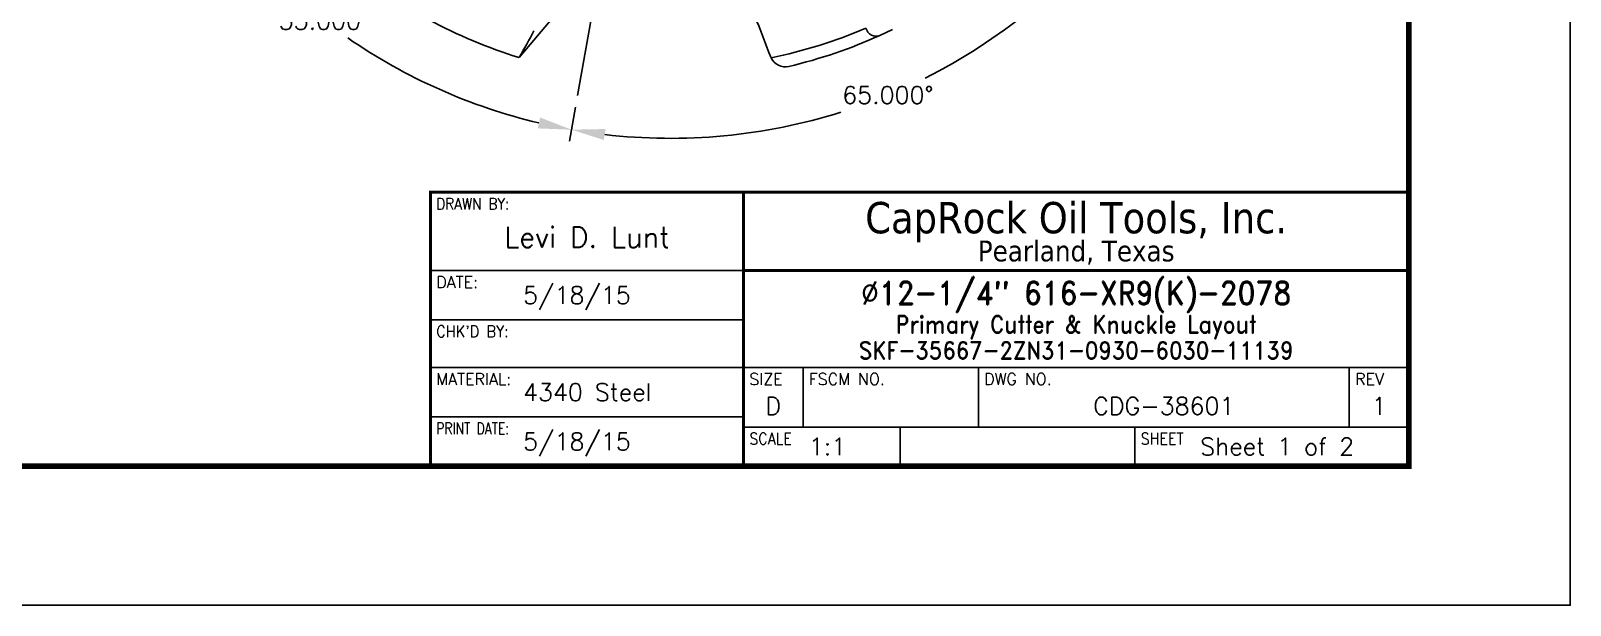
# Model space of a CAD drawing. Header units: inches. Extents: x -34 to 55.4, y 0 to 22.
# Drawn here: x 25.7 to 34, y 0 to 3.1 of the extents above; entities that cross this region are included whole.
import ezdxf
from ezdxf.enums import TextEntityAlignment as Align

# ---------------------------------------------------------------- set-up
doc = ezdxf.new("R2010")
doc.units = ezdxf.units.IN
doc.header["$MEASUREMENT"] = 0
doc.header["$PDMODE"] = 35
doc.linetypes.add('CENTER2', pattern=[1.125, 0.75, -0.125, 0.125, -0.125])
doc.layers.get('Defpoints').update_dxf_attribs({"color": 10})
for name, color, linetype in [('CLine', 5, 'CENTER2'), ('Dims', 4, 'Continuous'), ('Title Block', 7, 'Continuous')]:
    doc.layers.add(name, color=color, linetype=linetype)
doc.styles.add('Block', font='tahoma.ttf')
doc.styles.add('RomanD', font='romand.shx', dxfattribs={"width": 0.9})
doc.styles.add('RomanS', font='romans')
doc.dimstyles.new('Copy of Standard', dxfattribs={"dimtxt": 0.094, "dimasz": 0.18, "dimexe": 0.0625, "dimexo": 0.0625, "dimgap": 0.045, "dimtad": 0, "dimtih": 1, "dimtoh": 1, "dimdec": 4, "dimzin": 4, "dimdsep": 46, "dimtxsty": 'RomanS', "dimcen": 0.09, "dimadec": 3, "dimazin": 1, "dimtfac": 1, "dimtdec": 4, "dimtofl": 0, "dimtmove": 0, "dimatfit": 1, "dimfxl": 1, "dimtolj": 1, "dimtzin": 0, "dimarcsym": 0})

# ---------------------------------------------------------------- blocks, each defined once
blk = doc.blocks.new('COT_Dblock')
at = {"layer": 'Title Block'}
for p, q in [((29.5441, 1.8047), (27.8566, 1.8047)), ((27.8566, 1.5389), (29.5441, 1.5389)), ((27.8566, 1.2816), (33.13, 1.2816)), ((29.8647, 0.9609), (29.8647, 1.2816)), ((30.8097, 0.9609), (30.8097, 1.2816)), ((32.8094, 0.9609), (32.8094, 1.2816)), ((27.8566, 1.0158), (29.5441, 1.0158)), ((29.5441, 0.9609), (33.13, 0.9609)), ((30.3878, 0.75), (30.3878, 0.9609)), ((31.6534, 0.75), (31.6534, 0.9609))]:
    blk.add_line(p, q, dxfattribs=at)
at = {"layer": 'Title Block', "color": 8}
blk.add_lwpolyline([(0, 0), (34, 0), (34, 22), (0, 22)], close=True, dxfattribs=at)
at = {"layer": 'Title Block', "const_width": 0.03}
blk.add_lwpolyline([(33.13, 21.25), (0.87, 21.25), (0.87, 0.75), (33.13, 0.75)], close=True, dxfattribs=at)
at = {"layer": 'Title Block', "const_width": 0.0169}
for points in [[(27.8566, 0.75), (27.8566, 2.2266), (33.13, 2.2266)], [(29.5441, 0.75), (29.5441, 2.2266)], [(29.5441, 1.8047), (33.13, 1.8047)]]:
    blk.add_lwpolyline(points, dxfattribs=at)
at = {"layer": 'Title Block', "style": 'RomanS'}
for s, width, p in [('DRAWN BY:', 0.86, (27.8878, 2.1953)), ("CHK'D BY:", 0.91, (27.8878, 1.5077)), ('PRINT DATE:', 0.78, (27.8878, 0.9845)), ('SCALE', 0.9, (29.5753, 0.9297)), ('SHEET', 0.9, (31.6847, 0.9297))]:
    blk.add_text(s, height=0.0625, dxfattribs=dict(at, width=width)).set_placement(p, align=Align.TOP_LEFT)
at = {"layer": 'Title Block', "style": 'Block'}
for s, height, p in [('CapRock Oil Tools, Inc.', 0.16875, (31.337, 2.0898)), ('Pearland, Texas', 0.1125, (31.337, 1.9102))]:
    blk.add_text(s, height=height, dxfattribs=at).set_placement(p, align=Align.MIDDLE_CENTER)
at = {"layer": 'Title Block', "style": 'RomanS'}
for s, p in [('DATE:', (27.8878, 1.7734)), ('MATERIAL:', (27.8878, 1.2503)), ('SIZE', (29.5753, 1.2503)), ('FSCM NO.', (29.8959, 1.2503)), ('DWG NO.', (30.8409, 1.2503)), ('REV', (32.8406, 1.2503))]:
    blk.add_text(s, height=0.0625, dxfattribs=at).set_placement(p, align=Align.TOP_LEFT)
at = {"layer": 'Title Block', "color": 3, "style": 'RomanS'}
blk.add_text('D', height=0.094, dxfattribs=at).set_placement((29.7044, 1.1213), align=Align.TOP_CENTER)
at = {"layer": 'Title Block', "color": 1, "style": 'RomanS', "flags": 8}
for tag, p in [('FNAME', (0.62, 3.75)), ('REVDATE', (0.62, 2.25)), ('USER', (0.62, 0.75))]:
    blk.add_attdef(tag, text='', height=0.047, rotation=90, dxfattribs=at).set_placement(p, align=Align.BOTTOM_LEFT)
at = {"layer": 'Title Block', "color": 3, "style": 'RomanS', "flags": 8}
blk.add_attdef('DRAWN', text='', height=0.11, dxfattribs=at).set_placement((28.7003, 1.9844), align=Align.MIDDLE_CENTER)
at = {"layer": 'Title Block', "color": 3, "style": 'RomanD', "width": 0.9, "flags": 8}
for tag, height, p in [('TITL1', 0.125, (31.337, 1.6835)), ('TITL2', 0.094, (31.337, 1.5143)), ('TITL3', 0.094, (31.337, 1.3739))]:
    blk.add_attdef(tag, text='', height=height, dxfattribs=at).set_placement(p, align=Align.MIDDLE_CENTER)
at = {"layer": 'Title Block', "color": 3, "style": 'RomanS', "flags": 8}
for tag, p in [('DDATE', (28.3559, 1.6718)), ('CHECK', (28.3559, 1.406)), ('MATRL', (28.3559, 1.1487)), ('PDATE', (28.3559, 0.8829)), ('SCALE', (29.8959, 0.8555)), ('SHEET', (32.0053, 0.8555))]:
    blk.add_attdef(tag, text='', height=0.094, dxfattribs=at).set_placement(p, align=Align.MIDDLE_LEFT)
for tag, p in [('FSCM#', (30.3372, 1.1213)), ('DWG#', (31.8095, 1.1213)), ('REV#', (32.9697, 1.1213))]:
    blk.add_attdef(tag, text='', height=0.094, dxfattribs=at).set_placement(p, align=Align.TOP_CENTER)
blk = doc.blocks.new('*D37')
at = {"layer": 'Defpoints', "color": 0, "transparency": 16777216}
for p in [(29.1496, 5.5813), (26.5419, 4.3653), (26.9209, 3.4786), (28.6499, 2.7478)]:
    blk.add_point(p, dxfattribs=at)
at = {"layer": 'Dims', "color": 0, "lineweight": -2, "transparency": 16777216}
for p, q in [((26.4853, 4.3389), (26.316, 4.26)), ((28.6391, 2.6862), (28.6067, 2.5023))]:
    blk.add_line(p, q, dxfattribs=at)
for start, end in [(208.36648, 229.75836), (235.42458, 256.63352)]:
    blk.add_arc((29.1496, 5.5813), 3.064, start, end, dxfattribs=at)
at = {"layer": 'Dims', "color": 0, "transparency": 16777216}
for points in [[(26.4267, 4.1121), (26.4803, 4.139), (26.3727, 4.2864)], [(28.4473, 2.6297), (28.4352, 2.5709), (28.6175, 2.5639)]]:
    blk.add_solid(points, dxfattribs=at)
at = {"layer": 'Dims', "color": 0, "transparency": 16777216, "insert": (27.2843, 3.1505), "char_height": 0.094, "attachment_point": 5, "style": 'RomanS'}
blk.add_mtext('\\A1;55.000°', dxfattribs=at)
blk = doc.blocks.new('*D38')
at = {"layer": 'Defpoints', "color": 0, "transparency": 16777216}
for p in [(29.1496, 5.5813), (31.5064, 3.931), (28.6499, 2.7478), (29.7691, 2.5806)]:
    blk.add_point(p, dxfattribs=at)
at = {"layer": 'Dims', "color": 0, "lineweight": -2, "transparency": 16777216}
for p, q in [((31.5576, 3.8951), (31.7106, 3.788)), ((28.6391, 2.6862), (28.6067, 2.5023))]:
    blk.add_line(p, q, dxfattribs=at)
for start, end in [(296.63853, 321.63352), (263.36648, 287.46392)]:
    blk.add_arc((29.1496, 5.5813), 3.064, start, end, dxfattribs=at)
at = {"layer": 'Dims', "color": 0, "transparency": 16777216}
for points in [[(31.5278, 3.6974), (31.5759, 3.6616), (31.6594, 3.8238)], [(28.7913, 2.5081), (28.8, 2.5675), (28.6175, 2.5639)]]:
    blk.add_solid(points, dxfattribs=at)
at = {"layer": 'Dims', "color": 0, "transparency": 16777216, "insert": (30.3221, 2.7505), "char_height": 0.094, "attachment_point": 5, "style": 'RomanS'}
blk.add_mtext('\\A1;65.000°', dxfattribs=at)

msp = doc.modelspace()

# ---------------------------------------------------------------- linework, layer by layer
at = {"color": 7, "linetype": 'Continuous'}
for p, q in [((28.62981, 3.30249), (28.33462, 2.95301)), ((30.34635, 3.10346), (30.27876, 3.07194))]:
    msp.add_line(p, q, dxfattribs=at)
for centre, radius, start, end in [((29.14955, 5.58126), 2.75169, 230.780886, 252.773075), ((40.52038, 7.24844), 11.64965, 199.230351, 201.645364), ((24.22137, 5.32512), 4.74824, 330.028086, 332.017793), ((29.14956, 5.58129), 2.68535, 281.658523, 293.113072), ((29.14955, 5.58126), 2.75169, 283.418588, 294.22792), ((29.7706, 2.99058), 0.08766, 206.590514, 281.531088)]:
    msp.add_arc(centre, radius, start, end, dxfattribs=at)
msp.add_ellipse((30.25559, 3.12341), major_axis=(0.02316, -0.05147), ratio=0.941568, start_param=4.5265198, end_param=6.2831853, dxfattribs=at)
at = {"layer": 'CLine'}
msp.add_line((29.14955, 5.58126), (28.64994, 2.74779), dxfattribs=at)

# ---------------------------------------------------------------- block references
at = {"layer": 'Title Block'}
ref = msp.add_blockref('COT_Dblock', (0, 0), dxfattribs=at)
ref.add_attrib('TITL1', 'Ø12-1/4" 616-XR9(K)-2078', dxfattribs={"color": 3, "height": 0.125, "style": 'RomanD', "width": 0.9, "flags": 8}).set_placement((31.33703, 1.68353), align=Align.MIDDLE_CENTER)
ref.add_attrib('TITL2', 'Primary Cutter & Knuckle Layout', dxfattribs={"color": 3, "height": 0.094, "style": 'RomanD', "width": 0.9, "flags": 8}).set_placement((31.33703, 1.51432), align=Align.MIDDLE_CENTER)
ref.add_attrib('TITL3', 'SKF-35667-2ZN31-0930-6030-11139', dxfattribs={"color": 3, "height": 0.094, "style": 'RomanD', "width": 0.9, "flags": 8}).set_placement((31.33703, 1.37392), align=Align.MIDDLE_CENTER)
ref.add_attrib('DWG#', 'CDG-38601', dxfattribs={"color": 3, "height": 0.094, "style": 'RomanS', "flags": 8}).set_placement((31.80953, 1.12125), align=Align.TOP_CENTER)
ref.add_attrib('REV#', '1', dxfattribs={"color": 3, "height": 0.094, "style": 'RomanS', "flags": 8}).set_placement((32.96969, 1.12125), align=Align.TOP_CENTER)
ref.add_attrib('SHEET', 'Sheet 1 of 2', dxfattribs={"color": 3, "height": 0.094, "style": 'RomanS', "flags": 8}).set_placement((32.00531, 0.85547), align=Align.MIDDLE_LEFT)
ref.add_attrib('SCALE', '1:1', dxfattribs={"color": 3, "height": 0.094, "style": 'RomanS', "flags": 8}).set_placement((29.89594, 0.85547), align=Align.MIDDLE_LEFT)
ref.add_attrib('DRAWN', 'Levi D. Lunt', dxfattribs={"color": 3, "height": 0.11, "style": 'RomanS', "flags": 8}).set_placement((28.70031, 1.98438), align=Align.MIDDLE_CENTER)
ref.add_attrib('DDATE', '5/18/15', dxfattribs={"color": 3, "height": 0.094, "style": 'RomanS', "flags": 8}).set_placement((28.3559, 1.6718), align=Align.MIDDLE_LEFT)
ref.add_attrib('MATRL', '4340 Steel', dxfattribs={"color": 3, "height": 0.094, "style": 'RomanS', "flags": 8}).set_placement((28.3559, 1.14867), align=Align.MIDDLE_LEFT)
ref.add_attrib('PDATE', '5/18/15', dxfattribs={"color": 3, "height": 0.094, "style": 'RomanS', "flags": 8}).set_placement((28.3559, 0.88289), align=Align.MIDDLE_LEFT)

# ---------------------------------------------------------------- dimensions: what is measured, and where the dimension line sits
at = {"layer": 'Dims'}
for base, p1, p2, picture, middle in [((26.92092, 3.47865), (26.54194, 4.36531), (28.64994, 2.74779), '*D37', (27.28434, 3.15046)), ((29.76914, 2.58061), (28.64994, 2.74779), (31.5064, 3.93098), '*D38', (30.32208, 2.75054))]:
    dim = msp.add_angular_dim_3p(base=base, center=(29.14955, 5.58126), p1=p1, p2=p2, dimstyle='Copy of Standard', dxfattribs=at)
    dim.commit()
    dim.dimension.update_dxf_attribs({"geometry": picture, "text_midpoint": middle})

doc.saveas('drawing.dxf')
